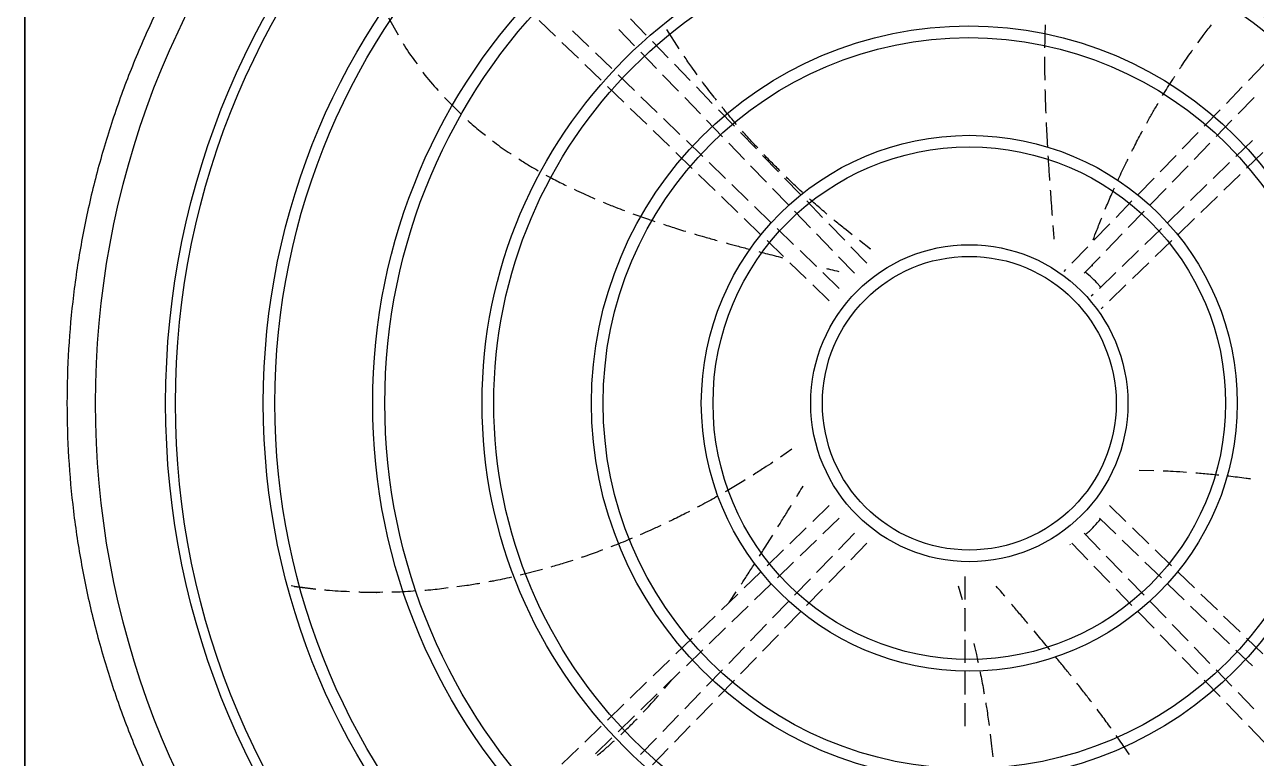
# Model space of a CAD drawing. Extents: x -31 to 236, y -16 to 155.
# Drawn here: x 60.13 to 75.47, y 58.76 to 67.89 of the extents above; entities that cross this region are included whole.
import ezdxf

# ---------------------------------------------------------------- set-up
doc = ezdxf.new("R2010")
doc.units = 0
doc.header["$MEASUREMENT"] = 0
doc.layers.get('0').update_dxf_attribs({"linetype": 'CONTINUOUS'})

msp = doc.modelspace()

# ---------------------------------------------------------------- linework, layer by layer
at = {"color": 7, "linetype": 'Continuous', "lineweight": 25}
for p, q in [((60.13382, 70.58962), (60.13382, 55.76677)), ((60.13551, 70.58962), (60.13551, 55.76677)), ((64.66215, 67.97793), (64.7837, 67.7651)), ((66.5388, 67.94429), (66.74294, 67.74691)), ((67.8708, 67.76184), (67.67432, 67.96505)), ((67.15769, 67.61971), (66.95454, 67.81613)), ((67.52812, 67.83306), (67.7253, 67.62913)), ((68.2798, 67.5925), (68.12756, 67.83265)), ((66.82168, 67.67077), (67.02609, 67.47313)), ((68.14535, 67.47789), (67.94828, 67.68171)), ((67.44157, 67.34522), (67.23798, 67.54207)), ((67.8018, 67.55002), (67.99936, 67.34569)), ((67.10545, 67.3964), (67.30864, 67.19993)), ((68.41965, 67.19421), (68.22223, 67.39839)), ((75.5638, 67.39965), (75.3665, 67.1956)), ((67.7241, 67.07204), (67.52105, 67.26836)), ((68.07531, 67.26714), (68.27276, 67.06293)), ((67.38882, 67.1224), (67.59285, 66.92512)), ((68.69282, 66.91168), (68.49597, 67.11528)), ((75.28886, 67.1153), (75.09185, 66.91155)), ((65.35811, 66.98361), (65.56681, 66.77739)), ((67.67217, 66.84843), (67.87641, 66.65094)), ((68.00784, 66.79768), (67.80417, 66.99461)), ((68.34967, 66.98338), (68.54632, 66.78001)), ((75.23914, 66.78069), (75.43617, 66.98446)), ((68.29089, 66.524), (68.08636, 66.72176)), ((68.62272, 66.70099), (68.82022, 66.49673)), ((68.96794, 66.62715), (68.77035, 66.8315)), ((75.01453, 66.83158), (74.81713, 66.62742)), ((74.96486, 66.49702), (75.1618, 66.7007)), ((67.95533, 66.57464), (68.15917, 66.37755)), ((69.24225, 66.34345), (69.04442, 66.54805)), ((74.7404, 66.54807), (74.54324, 66.34415)), ((68.57398, 66.25028), (68.37034, 66.44718)), ((68.89709, 66.41723), (69.09423, 66.21334)), ((74.69099, 66.21378), (74.88793, 66.41745)), ((75.41512, 66.44782), (75.21113, 66.25058)), ((68.23924, 66.30012), (68.44351, 66.10262)), ((69.51672, 66.05959), (69.31892, 66.26416)), ((74.46613, 66.26441), (74.2684, 66.05991)), ((75.34162, 66.10293), (75.54584, 66.30039)), ((68.85646, 65.97715), (68.65272, 66.17415)), ((69.17043, 66.13453), (69.36797, 65.93023)), ((74.41725, 65.93067), (74.61422, 66.13437)), ((75.13263, 66.17467), (74.92831, 65.97712)), ((68.52208, 66.02664), (68.7268, 65.82869)), ((69.79082, 65.7761), (69.59315, 65.98054)), ((74.19156, 65.98044), (73.99427, 65.7764)), ((75.05887, 65.82953), (75.26261, 66.02653)), ((69.13963, 65.70335), (68.93645, 65.8998)), ((69.44438, 65.85121), (69.64115, 65.64771)), ((74.14396, 65.64802), (74.34045, 65.85124)), ((74.84941, 65.90082), (74.64511, 65.70328)), ((68.80666, 65.75148), (69.01055, 65.55434)), ((69.42347, 65.4289), (69.2194, 65.62622)), ((70.06621, 65.49128), (69.8682, 65.69607)), ((73.91679, 65.69627), (73.71947, 65.49219)), ((74.56626, 65.62704), (74.36164, 65.4292)), ((74.77429, 65.55437), (74.97935, 65.75265)), ((69.09008, 65.47744), (69.29502, 65.27928)), ((69.71833, 65.56788), (69.91556, 65.3639)), ((73.87005, 65.36473), (74.06667, 65.56808)), ((74.49011, 65.27959), (74.6957, 65.47838)), ((69.70576, 65.15596), (69.50221, 65.35277)), ((70.3414, 65.20668), (70.14241, 65.41248)), ((73.64239, 65.41248), (73.44367, 65.20695)), ((74.28326, 65.35341), (74.07856, 65.15549)), ((69.37407, 65.20285), (69.57852, 65.00517)), ((69.99119, 65.28568), (70.1894, 65.08069)), ((70.66222, 65.09685), (70.5243, 65.20301)), ((73.59568, 65.08097), (73.79328, 65.28533)), ((74.206, 65.00489), (74.41141, 65.2035)), ((69.98903, 64.88205), (69.78601, 65.07836)), ((70.61707, 64.92157), (70.41864, 65.12679)), ((70.63959, 65.11378), (70.63904, 65.11378)), ((70.65636, 65.10112), (70.66202, 65.09685)), ((70.66202, 65.09685), (70.66222, 65.09685)), ((73.36647, 65.12711), (73.16844, 64.9223)), ((73.99935, 65.0789), (73.79612, 64.88239)), ((69.65899, 64.92736), (69.86353, 64.72959)), ((69.98301, 64.88787), (69.99207, 64.88566)), ((70.26597, 65.0015), (70.46243, 64.79832)), ((73.32242, 64.79836), (73.51926, 65.00194)), ((73.92164, 64.72994), (74.12648, 64.928)), ((70.27318, 64.60731), (70.069, 64.80473)), ((73.09093, 64.84214), (73.06921, 64.81967)), ((73.71598, 64.8049), (73.51219, 64.60786)), ((69.94381, 64.65196), (70.14894, 64.45362)), ((73.63676, 64.45448), (73.84129, 64.65225)), ((73.4329, 64.53119), (73.41086, 64.50988)), ((73.53388, 64.35501), (73.55686, 64.37722)), ((69.68449, 62.60528), (69.54288, 62.50777)), ((74.00728, 62.34649), (74.00748, 62.34649)), ((74.00748, 62.34649), (74.18838, 62.34171)), ((69.82381, 62.14758), (69.82439, 62.14758)), ((70.14927, 61.90309), (69.94385, 61.70447)), ((73.84138, 61.70406), (73.63586, 61.90278)), ((70.06919, 61.55185), (70.27271, 61.74862)), ((73.51236, 61.74837), (73.71621, 61.55126)), ((69.86358, 61.62685), (69.65874, 61.42879)), ((70.46331, 61.55898), (70.26571, 61.35463)), ((73.51906, 61.35466), (73.32178, 61.5587)), ((74.1267, 61.42818), (73.9217, 61.6264)), ((69.57862, 61.35132), (69.3746, 61.15406)), ((69.7856, 61.27763), (69.9891, 61.4744)), ((70.41853, 61.22949), (70.61718, 61.43493)), ((73.15175, 61.41173), (73.14685, 61.41895)), ((73.16784, 61.43471), (73.36641, 61.22935)), ((73.79619, 61.47393), (73.99987, 61.27699)), ((74.41086, 61.15343), (74.20595, 61.35155)), ((69.50278, 61.00417), (69.70586, 61.20054)), ((70.1894, 61.27571), (69.99215, 61.0717)), ((73.79285, 61.0715), (73.59569, 61.27541)), ((74.07852, 61.20094), (74.2826, 61.00361)), ((66.57844, 61.10812), (66.30121, 61.0371)), ((69.29433, 61.07644), (69.09047, 60.87933)), ((70.14321, 60.94474), (70.34141, 61.14973)), ((71.83738, 61.01885), (71.83738, 60.7345)), ((73.44369, 61.14941), (73.64181, 60.94452)), ((74.69459, 60.87908), (74.49077, 61.07616)), ((63.49097, 60.89582), (63.45081, 60.9052)), ((63.49032, 60.89582), (63.45085, 60.90506)), ((63.49032, 60.89582), (63.75642, 60.86319)), ((63.49097, 60.89582), (63.49032, 60.89582)), ((63.75603, 60.86454), (63.49097, 60.89582)), ((69.21949, 60.73026), (69.42292, 60.92696)), ((69.91556, 60.99249), (69.71769, 60.78785)), ((71.75197, 60.90546), (71.80262, 60.73553)), ((74.06685, 60.78813), (73.87013, 60.99157)), ((74.36216, 60.92669), (74.56548, 60.73009)), ((64.40544, 60.82382), (64.5153, 60.82142)), ((64.51529, 60.82088), (64.51597, 60.82088)), ((69.01053, 60.80204), (68.80664, 60.60489)), ((68.90311, 60.69817), (68.99001, 60.82795)), ((69.8676, 60.65969), (70.06622, 60.86512)), ((73.71956, 60.8641), (73.91701, 60.6599)), ((74.97932, 60.60377), (74.77415, 60.80216)), ((68.93655, 60.45668), (69.14012, 60.65352)), ((69.64171, 60.70927), (69.44428, 60.50508)), ((69.59338, 60.37609), (69.79125, 60.58073)), ((71.83383, 60.62517), (71.83738, 60.6124)), ((71.83738, 60.62505), (71.83738, 60.34096)), ((73.99383, 60.58045), (74.19192, 60.37558)), ((74.34109, 60.50449), (74.14338, 60.70897)), ((74.64471, 60.65349), (74.84901, 60.45595)), ((68.727, 60.52789), (68.52189, 60.32957)), ((69.36772, 60.4259), (69.17004, 60.22146)), ((74.61436, 60.22187), (74.41807, 60.42488)), ((75.26249, 60.32997), (75.05793, 60.52776)), ((68.44351, 60.25377), (68.23922, 60.05625)), ((68.65288, 60.1824), (68.85726, 60.38001)), ((69.31865, 60.09195), (69.51622, 60.29629)), ((74.26918, 60.29567), (74.46639, 60.09171)), ((74.92798, 60.37959), (75.13245, 60.18189)), ((75.54585, 60.05599), (75.34169, 60.2534)), ((68.37035, 59.90921), (68.57411, 60.10624)), ((69.09342, 60.14221), (68.89703, 59.9391)), ((71.83738, 60.23145), (71.83738, 59.94793)), ((74.88794, 59.93892), (74.69121, 60.14239)), ((75.21134, 60.10561), (75.41516, 59.90853)), ((68.1598, 59.97946), (67.95579, 59.78219)), ((69.0443, 59.80821), (69.24146, 60.01213)), ((74.54291, 60.01258), (74.74035, 59.80837)), ((68.08694, 59.63519), (68.29048, 59.83199)), ((68.81999, 59.85943), (68.62266, 59.65534)), ((71.83738, 59.83725), (71.83738, 59.55359)), ((75.16177, 59.65572), (74.9647, 59.85954)), ((67.87567, 59.70472), (67.6723, 59.50809)), ((68.09707, 59.62459), (68.18926, 59.73412)), ((68.77032, 59.52486), (68.96784, 59.72914)), ((74.8171, 59.729), (75.01453, 59.5248)), ((67.80367, 59.36129), (68.00744, 59.55832)), ((68.54675, 59.57682), (68.34956, 59.37288)), ((75.43547, 59.37265), (75.23838, 59.57649)), ((67.59255, 59.43097), (67.38821, 59.2334)), ((68.49639, 59.24155), (68.69372, 59.44564)), ((71.83738, 59.44315), (71.83738, 59.15932)), ((75.09132, 59.44539), (75.2887, 59.24126)), ((67.52105, 59.08802), (67.72492, 59.28514)), ((68.27292, 59.29362), (68.07594, 59.0899)), ((67.30903, 59.15684), (67.10536, 58.95991)), ((68.22224, 58.95802), (68.41889, 59.1614)), ((75.36543, 59.1619), (75.56297, 58.9576)), ((67.0258, 58.88298), (66.82138, 58.68533)), ((67.23802, 58.81436), (67.44184, 59.01143)), ((67.99832, 59.00963), (67.80154, 58.80611)), ((67.9479, 58.67429), (68.14532, 58.87847))]:
    msp.add_line(p, q, dxfattribs=at)
for centre, radius in [((71.88574, 63.17881), 9.99706), ((71.88574, 63.1782), 9.87436), ((71.88574, 63.17881), 8.78089), ((71.88574, 63.1782), 8.63615), ((71.88574, 63.1782), 7.41998), ((71.89193, 63.17829), 7.27453), ((71.88574, 63.1782), 6.05846), ((71.88574, 63.1782), 5.9131), ((71.88574, 63.1782), 4.69694), ((71.88574, 63.1782), 4.55158), ((71.89193, 63.1782), 3.33542), ((71.89193, 63.17829), 3.18997), ((71.89193, 63.1782), 1.9739), ((71.89193, 63.17829), 1.82845)]:
    msp.add_circle(centre, radius)
for centre, radius, start, end in [((71.89085, 63.17819), 10.89215, 277.952419, 82.047581), ((71.89111, 63.1782), 10.88004, 137.062968, 222.937036)]:
    msp.add_arc(centre, radius, start, end, dxfattribs=at)
for points, knots in [([(64.06045, 55.76677), (64.20298, 55.62104), (64.49012, 55.32745), (64.95497, 54.91627), (65.44755, 54.52574), (65.96883, 54.16095), (66.51685, 53.82377), (67.08958, 53.51716), (67.68438, 53.24364), (68.29787, 53.00559), (68.92704, 52.80476), (69.56856, 52.64254), (70.21882, 52.52), (70.87411, 52.43768), (71.53082, 52.39572), (72.18551, 52.3938), (72.83406, 52.43119), (73.47307, 52.50667), (74.09935, 52.61862), (74.71068, 52.76533), (75.30458, 52.94481), (75.88188, 53.15593), (76.44628, 53.39943), (77.00099, 53.67733), (77.54584, 53.99099), (78.07765, 54.3402), (78.59363, 54.72463), (79.09036, 55.14329), (79.56453, 55.59471), (80.01264, 56.07661), (80.43199, 56.58684), (80.82002, 57.12284), (81.17443, 57.68163), (81.49333, 58.25998), (81.77526, 58.85458), (82.01924, 59.46211), (82.22444, 60.07849), (82.39071, 60.70008), (82.5184, 61.32334), (82.60825, 61.94558), (82.66122, 62.56375), (82.67864, 63.17819), (82.66122, 63.79263), (82.60825, 64.41079), (82.5184, 65.03303), (82.39072, 65.6563), (82.22444, 66.27789), (82.01925, 66.89427), (81.77527, 67.50179), (81.49334, 68.09639), (81.17444, 68.67475), (80.82002, 69.23354), (80.43199, 69.76953), (80.01265, 70.27976), (79.56454, 70.76167), (79.09037, 71.21309), (78.59364, 71.63175), (78.07766, 72.01619), (77.54585, 72.36538), (77.001, 72.67906), (76.44629, 72.95696), (75.88189, 73.20046), (75.30459, 73.41158), (74.71069, 73.59105), (74.09937, 73.73777), (73.47308, 73.84972), (72.83407, 73.9252), (72.18552, 73.96259), (71.53084, 73.96067), (70.87413, 73.91871), (70.21883, 73.8364), (69.56857, 73.71385), (68.92705, 73.55164), (68.29789, 73.3508), (67.6844, 73.11276), (67.08959, 72.83923), (66.51686, 72.53262), (65.96884, 72.19545), (65.44757, 71.83066), (64.95499, 71.44013), (64.49013, 71.02895), (64.20298, 70.73535), (64.06045, 70.58962)], [0, 0, 0, 0, 0.01189592, 0.02396584, 0.03619649, 0.04857359, 0.06108194, 0.07373471, 0.0864717, 0.09927432, 0.11212355, 0.12500004, 0.13787625, 0.15072533, 0.16352795, 0.17626509, 0.18891813, 0.20142621, 0.21380317, 0.22603385, 0.23810393, 0.25000004, 0.2618959, 0.27396585, 0.28619652, 0.29857361, 0.31108196, 0.32373474, 0.33647171, 0.34927432, 0.36212355, 0.37500004, 0.38787624, 0.40072531, 0.41352793, 0.42626506, 0.4389181, 0.45142619, 0.46380314, 0.47603381, 0.48810388, 0.50000001, 0.51189586, 0.52396581, 0.53619649, 0.54857357, 0.56108191, 0.57373469, 0.58647168, 0.59927428, 0.6121235, 0.62499999, 0.63787621, 0.65072529, 0.66352791, 0.67626502, 0.68891805, 0.70142614, 0.71380312, 0.72603376, 0.73810387, 0.74999998, 0.76189582, 0.77396578, 0.78619645, 0.79857355, 0.81108188, 0.82373468, 0.83647168, 0.84927427, 0.86212351, 0.87499998, 0.88787621, 0.90072531, 0.91352792, 0.92626504, 0.93891808, 0.95142617, 0.96380314, 0.97603381, 0.98810396, 1, 1, 1, 1]), ([(73.36943, 52.3908), (73.58385, 52.42397), (74.01271, 52.4903), (74.647, 52.63831), (75.27182, 52.8212), (75.88447, 53.04183), (76.48288, 53.29846), (77.06487, 53.59043), (77.62839, 53.91664), (78.17142, 54.27593), (78.69201, 54.66702), (79.18831, 55.08851), (79.65855, 55.5389), (80.10104, 56.01657), (80.5142, 56.51983), (80.89656, 57.04687), (81.24675, 57.5958), (81.56353, 58.16468), (81.84575, 58.75147), (82.09242, 59.35406), (82.30265, 59.97032), (82.47569, 60.59804), (82.61092, 61.23497), (82.70786, 61.87884), (82.76616, 62.52735), (82.78562, 63.17819), (82.76616, 63.82903), (82.70786, 64.47754), (82.61092, 65.12141), (82.47569, 65.75835), (82.30265, 66.38606), (82.09242, 67.00232), (81.84576, 67.60492), (81.56353, 68.1917), (81.24676, 68.76058), (80.89656, 69.30952), (80.5142, 69.83655), (80.10104, 70.33981), (79.65855, 70.81748), (79.18832, 71.26787), (78.69202, 71.68936), (78.17143, 72.08045), (77.6284, 72.43974), (77.06488, 72.76595), (76.48289, 73.05793), (75.88448, 73.31456), (75.27183, 73.53519), (74.64701, 73.71808), (74.01272, 73.86608), (73.58386, 73.93242), (73.36944, 73.96559)], [0, 0, 0, 0, 0.02083334, 0.04166665, 0.06250003, 0.08333335, 0.10416665, 0.125, 0.1458333, 0.16666668, 0.18749997, 0.20833336, 0.22916668, 0.25000001, 0.27083332, 0.29166664, 0.31250001, 0.33333334, 0.35416664, 0.37499996, 0.39583334, 0.41666666, 0.43749998, 0.4583333, 0.47916665, 0.5, 0.5208333, 0.54166664, 0.5625, 0.58333332, 0.60416664, 0.62499998, 0.64583333, 0.66666665, 0.68749999, 0.70833331, 0.72916664, 0.74999997, 0.77083333, 0.79166666, 0.81249999, 0.83333331, 0.85416669, 0.875, 0.89583335, 0.91666666, 0.9375, 0.95833334, 0.97916668, 1, 1, 1, 1]), ([(73.62464, 52.39079), (73.8775, 52.43684), (74.38321, 52.52893), (75.12705, 52.73443), (75.85538, 52.98804), (76.5638, 53.29339), (77.249, 53.64764), (77.90749, 54.04939), (78.53604, 54.49653), (79.1315, 54.98689), (79.69091, 55.51799), (80.21149, 56.08721), (80.69065, 56.69171), (81.126, 57.32848), (81.51539, 57.99436), (81.85686, 58.68603), (82.14872, 59.40006), (82.38953, 60.13288), (82.57807, 60.88085), (82.71342, 61.64026), (82.7949, 62.40731), (82.82211, 63.1782), (82.7949, 63.9491), (82.71342, 64.71615), (82.57807, 65.47556), (82.38952, 66.22353), (82.14871, 66.95635), (81.85685, 67.67037), (81.51538, 68.36204), (81.12599, 69.02792), (80.69064, 69.6647), (80.21148, 70.2692), (79.6909, 70.83841), (79.13149, 71.36952), (78.53603, 71.85987), (77.90748, 72.30701), (77.24898, 72.70876), (76.56379, 73.06301), (75.85537, 73.36835), (75.12703, 73.62197), (74.3832, 73.82747), (73.87748, 73.91956), (73.62462, 73.9656)], [0, 0, 0, 0, 0.02500002, 0.05000002, 0.07500002, 0.10000003, 0.12499999, 0.15000004, 0.17499999, 0.20000003, 0.22500003, 0.25, 0.27500001, 0.30000002, 0.325, 0.35000002, 0.375, 0.4, 0.42500002, 0.45000001, 0.47500003, 0.50000003, 0.52499999, 0.55000001, 0.57500001, 0.6, 0.62500003, 0.65, 0.67500002, 0.70000003, 0.72500002, 0.75000002, 0.77499999, 0.80000001, 0.825, 0.85000003, 0.87500003, 0.89999998, 0.92500001, 0.95, 0.975, 1, 1, 1, 1]), ([(63.45511, 70.58962), (63.3096, 70.41815), (63.01857, 70.07521), (62.62219, 69.52874), (62.25708, 68.96127), (61.9273, 68.37242), (61.63333, 67.76495), (61.3764, 67.14089), (61.1574, 66.50254), (60.97714, 65.85218), (60.83625, 65.19218), (60.73526, 64.5249), (60.67451, 63.85277), (60.65424, 63.17819), (60.67451, 62.50362), (60.73526, 61.83149), (60.83625, 61.16421), (60.97714, 60.50421), (61.1574, 59.85385), (61.3764, 59.2155), (61.63333, 58.59144), (61.92731, 57.98397), (62.25708, 57.39512), (62.62219, 56.82765), (63.01857, 56.28118), (63.3096, 55.93824), (63.45511, 55.76677)], [0, 0, 0, 0, 0.04166667, 0.08333333, 0.125, 0.16666666, 0.20833334, 0.25000002, 0.29166668, 0.33333335, 0.375, 0.41666669, 0.45833337, 0.49999998, 0.54166666, 0.58333334, 0.62500004, 0.66666665, 0.70833332, 0.75000002, 0.7916667, 0.83333334, 0.87500001, 0.91666668, 0.95833336, 1, 1, 1, 1]), ([(72.83625, 67.89019), (72.83384, 67.81908), (72.8306, 67.72356), (72.82988, 67.62801), (72.8297, 67.60358)], [0, 0, 0, 0, 0.74440751, 1, 1, 1, 1]), ([(74.73564, 67.66383), (74.75769, 67.69458), (74.81291, 67.77156), (74.87147, 67.84601), (74.90664, 67.89073)], [0, 0, 0, 0, 0.39944591, 1, 1, 1, 1]), ([(64.84613, 67.65578), (64.85134, 67.64656), (64.90171, 67.5574), (64.96399, 67.4753), (65.01984, 67.40168)], [0, 0, 0, 0, 0.10339207, 1, 1, 1, 1]), ([(68.50502, 67.2683), (68.48226, 67.29922), (68.42625, 67.37529), (68.37367, 67.45378), (68.34246, 67.50037)], [0, 0, 0, 0, 0.40642054, 1, 1, 1, 1]), ([(72.82858, 67.48963), (72.82858, 67.48953), (72.82784, 67.42549), (72.82878, 67.3285), (72.83064, 67.23165), (72.83127, 67.19871)], [0, 0, 0, 0, 0.00104442, 0.66025061, 1, 1, 1, 1]), ([(74.50984, 67.33994), (74.51781, 67.35213), (74.56501, 67.42431), (74.61842, 67.50256), (74.66552, 67.56729), (74.67022, 67.57375)], [0, 0, 0, 0, 0.15458064, 0.9155957, 1, 1, 1, 1]), ([(65.08944, 67.30188), (65.09152, 67.29887), (65.14847, 67.21692), (65.21655, 67.1431), (65.28214, 67.07199)], [0, 0, 0, 0, 0.03663548, 1, 1, 1, 1]), ([(68.74349, 66.95332), (68.73396, 66.96517), (68.6795, 67.03285), (68.62162, 67.10774), (68.57504, 67.17195), (68.57077, 67.17783)], [0, 0, 0, 0, 0.16161629, 0.92321009, 1, 1, 1, 1]), ([(74.29858, 67.00742), (74.33982, 67.07518), (74.38871, 67.15552), (74.44101, 67.23498), (74.44919, 67.24742)], [0, 0, 0, 0, 0.84343876, 1, 1, 1, 1]), ([(72.83345, 67.08466), (72.8347, 67.03748), (72.8373, 66.93952), (72.84132, 66.84162), (72.8434, 66.79086)], [0, 0, 0, 0, 0.48157207, 1, 1, 1, 1]), ([(68.9944, 66.6498), (68.9423, 66.71041), (68.8808, 66.78197), (68.82117, 66.85652), (68.81205, 66.86792)], [0, 0, 0, 0, 0.84707943, 1, 1, 1, 1]), ([(74.10142, 66.66608), (74.125, 66.709), (74.17009, 66.7911), (74.21948, 66.874), (74.24305, 66.91357)], [0, 0, 0, 0, 0.52277898, 1, 1, 1, 1]), ([(65.64843, 66.69893), (65.69933, 66.65364), (65.77129, 66.58959), (65.84776, 66.53084), (65.87015, 66.51364)], [0, 0, 0, 0, 0.70723301, 1, 1, 1, 1]), ([(69.25831, 66.35678), (69.22426, 66.39299), (69.16039, 66.46093), (69.09706, 66.53321), (69.06749, 66.56696)], [0, 0, 0, 0, 0.53304752, 1, 1, 1, 1]), ([(72.84843, 66.67435), (72.85067, 66.62578), (72.85526, 66.52615), (72.86106, 66.42658), (72.86403, 66.37556)], [0, 0, 0, 0, 0.48754648, 1, 1, 1, 1]), ([(73.91686, 66.31687), (73.92829, 66.33996), (73.96929, 66.42273), (74.01513, 66.50791), (74.04819, 66.56934)], [0, 0, 0, 0, 0.27889732, 1, 1, 1, 1]), ([(65.95731, 66.4457), (65.96546, 66.43932), (66.03713, 66.38325), (66.11508, 66.32791), (66.18687, 66.28231), (66.19052, 66.28)], [0, 0, 0, 0, 0.10855999, 0.95473773, 1, 1, 1, 1]), ([(69.53354, 66.07344), (69.51447, 66.09207), (69.44828, 66.15673), (69.38127, 66.22679), (69.33356, 66.27666)], [0, 0, 0, 0, 0.28801389, 1, 1, 1, 1]), ([(72.871, 66.25724), (72.873, 66.22461), (72.87924, 66.12287), (72.88621, 66.02116), (72.89095, 65.95207)], [0, 0, 0, 0, 0.32073884, 1, 1, 1, 1]), ([(66.28428, 66.22033), (66.32365, 66.19474), (66.40265, 66.14339), (66.48452, 66.09671), (66.52559, 66.07329)], [0, 0, 0, 0, 0.49831673, 1, 1, 1, 1]), ([(73.74421, 65.95931), (73.74614, 65.96363), (73.77682, 66.03219), (73.81753, 66.11833), (73.85936, 66.20179), (73.86743, 66.21788)], [0, 0, 0, 0, 0.0515203, 0.81709371, 1, 1, 1, 1]), ([(66.62283, 66.01932), (66.65436, 66.00193), (66.73722, 65.95625), (66.82205, 65.91434), (66.87459, 65.88838)], [0, 0, 0, 0, 0.38063605, 1, 1, 1, 1]), ([(69.81942, 65.7998), (69.81542, 65.80342), (69.75928, 65.85412), (69.69022, 65.91912), (69.62456, 65.98388), (69.61247, 65.9958)], [0, 0, 0, 0, 0.05896179, 0.82678494, 1, 1, 1, 1]), ([(66.973, 65.84133), (67.01128, 65.82307), (67.09698, 65.78219), (67.1843, 65.74491), (67.23263, 65.72428)], [0, 0, 0, 0, 0.44658647, 1, 1, 1, 1]), ([(72.89951, 65.8306), (72.90138, 65.80405), (72.90699, 65.72461), (72.91473, 65.61983), (72.92059, 65.54158), (72.92249, 65.51624)], [0, 0, 0, 0, 0.25338042, 0.75820199, 1, 1, 1, 1]), ([(73.58408, 65.59234), (73.60756, 65.64897), (73.64363, 65.736), (73.68455, 65.82646), (73.69884, 65.85805)], [0, 0, 0, 0, 0.65078455, 1, 1, 1, 1]), ([(67.33459, 65.68128), (67.38592, 65.66005), (67.47389, 65.62367), (67.56306, 65.59036), (67.60019, 65.57648)], [0, 0, 0, 0, 0.58350666, 1, 1, 1, 1]), ([(70.11969, 65.53373), (70.07228, 65.57419), (70.0008, 65.63522), (69.92752, 65.70192), (69.90284, 65.72439)], [0, 0, 0, 0, 0.6631535, 1, 1, 1, 1]), ([(67.70523, 65.53705), (67.76932, 65.51382), (67.85945, 65.48115), (67.95038, 65.45087), (67.97664, 65.44212)], [0, 0, 0, 0, 0.71116452, 1, 1, 1, 1]), ([(73.43455, 65.21408), (73.44905, 65.25307), (73.48219, 65.34218), (73.5198, 65.43506), (73.54096, 65.48731)], [0, 0, 0, 0, 0.43754448, 1, 1, 1, 1]), ([(68.08405, 65.40618), (68.14209, 65.38735), (68.23466, 65.35732), (68.3278, 65.32916), (68.36254, 65.31866)], [0, 0, 0, 0, 0.62701032, 1, 1, 1, 1]), ([(70.43401, 65.27447), (70.40017, 65.30125), (70.32558, 65.36027), (70.24877, 65.42475), (70.20681, 65.45997)], [0, 0, 0, 0, 0.45365536, 1, 1, 1, 1]), ([(72.93199, 65.38974), (72.93355, 65.36912), (72.93775, 65.3134), (72.94197, 65.25772), (72.94462, 65.22264)], [0, 0, 0, 0, 0.37004927, 1, 1, 1, 1]), ([(68.47063, 65.2859), (68.51305, 65.27336), (68.60747, 65.24543), (68.70227, 65.21888), (68.75449, 65.20425)], [0, 0, 0, 0, 0.4492195, 1, 1, 1, 1]), ([(68.8654, 65.17352), (68.90949, 65.16141), (69.00629, 65.13483), (69.1034, 65.10941), (69.15629, 65.09557)], [0, 0, 0, 0, 0.45544393, 1, 1, 1, 1]), ([(69.27044, 65.06584), (69.29884, 65.05849), (69.39775, 65.03293), (69.49685, 65.00808), (69.5675, 64.99037)], [0, 0, 0, 0, 0.28717143, 1, 1, 1, 1]), ([(70.63959, 65.11378), (70.6401, 65.11339), (70.64116, 65.1126), (70.64499, 65.1097), (70.65028, 65.10571), (70.65432, 65.10265), (70.65636, 65.10112)], [0, 0, 0, 0, 0.2360288, 0.48492993, 0.74046576, 1, 1, 1, 1]), ([(70.11503, 64.85568), (70.13165, 64.85164), (70.18247, 64.83926), (70.23325, 64.82691), (70.26743, 64.8186)], [0, 0, 0, 0, 0.32699072, 1, 1, 1, 1]), ([(73.43138, 64.88752), (73.4306, 64.88798), (73.42848, 64.88924), (73.4233, 64.89101), (73.41778, 64.89229), (73.4135, 64.89181), (73.41268, 64.89171)], [0, 0, 0, 0, 0.15949577, 0.43227039, 0.89123346, 1, 1, 1, 1]), ([(73.5258, 64.62102), (73.51698, 64.63224), (73.46138, 64.70302), (73.39276, 64.76187), (73.33502, 64.81139)], [0, 0, 0, 0, 0.15857925, 1, 1, 1, 1]), ([(69.44695, 62.44357), (69.41059, 62.41925), (69.33138, 62.36627), (69.24629, 62.31288), (69.20025, 62.284)], [0, 0, 0, 0, 0.4590241, 1, 1, 1, 1]), ([(74.30393, 62.33698), (74.3451, 62.33533), (74.44021, 62.33152), (74.54028, 62.32461), (74.59703, 62.32069)], [0, 0, 0, 0, 0.43287459, 1, 1, 1, 1]), ([(74.70996, 62.31232), (74.77084, 62.30761), (74.86465, 62.30035), (74.9632, 62.28954), (74.9978, 62.28575)], [0, 0, 0, 0, 0.64892692, 1, 1, 1, 1]), ([(75.10939, 62.27391), (75.11362, 62.27347), (75.18788, 62.26562), (75.28235, 62.25364), (75.37509, 62.23968), (75.39329, 62.23694)], [0, 0, 0, 0, 0.04619717, 0.81291294, 1, 1, 1, 1]), ([(69.1039, 62.22408), (69.0503, 62.19107), (68.96995, 62.14158), (68.8836, 62.09216), (68.85487, 62.07572)], [0, 0, 0, 0, 0.66716669, 1, 1, 1, 1]), ([(69.74327, 62.01609), (69.75184, 62.02997), (69.77891, 62.07382), (69.80593, 62.11764), (69.82439, 62.14758)], [0, 0, 0, 0, 0.31677713, 1, 1, 1, 1]), ([(68.75878, 62.02029), (68.75346, 62.01722), (68.68731, 61.97901), (68.60361, 61.93295), (68.52183, 61.89044), (68.50681, 61.88264)], [0, 0, 0, 0, 0.06673795, 0.82860265, 1, 1, 1, 1]), ([(68.40894, 61.83159), (68.38523, 61.81912), (68.30334, 61.77605), (68.21605, 61.73389), (68.15405, 61.70394)], [0, 0, 0, 0, 0.28962741, 1, 1, 1, 1]), ([(69.50951, 61.63884), (69.5216, 61.65821), (69.56177, 61.72257), (69.6173, 61.81222), (69.66076, 61.88253), (69.67632, 61.9077)], [0, 0, 0, 0, 0.21657344, 0.71952385, 1, 1, 1, 1]), ([(68.05392, 61.65669), (68.0091, 61.63552), (67.92471, 61.59566), (67.83633, 61.55768), (67.7949, 61.53988)], [0, 0, 0, 0, 0.53117169, 1, 1, 1, 1]), ([(73.33569, 61.54431), (73.34528, 61.55186), (73.41595, 61.60757), (73.47471, 61.67628), (73.52549, 61.73567)], [0, 0, 0, 0, 0.13564383, 1, 1, 1, 1]), ([(67.69491, 61.49648), (67.62095, 61.46553), (67.53406, 61.42916), (67.44489, 61.39552), (67.43162, 61.39051)], [0, 0, 0, 0, 0.85117589, 1, 1, 1, 1]), ([(69.28121, 61.27596), (69.29695, 61.30066), (69.35196, 61.38701), (69.40634, 61.47377), (69.44517, 61.53572)], [0, 0, 0, 0, 0.28603904, 1, 1, 1, 1]), ([(67.32833, 61.35134), (67.31403, 61.3459), (67.23277, 61.31497), (67.14368, 61.28306), (67.06834, 61.25863), (67.06155, 61.25643)], [0, 0, 0, 0, 0.16266608, 0.92447643, 1, 1, 1, 1]), ([(66.9559, 61.22207), (66.91911, 61.20986), (66.82914, 61.17999), (66.73791, 61.15415), (66.68398, 61.13887)], [0, 0, 0, 0, 0.40887519, 1, 1, 1, 1]), ([(69.05341, 60.92376), (69.07859, 60.96201), (69.13382, 61.04587), (69.18802, 61.1304), (69.21751, 61.17638)], [0, 0, 0, 0, 0.45598561, 1, 1, 1, 1]), ([(65.4035, 60.87828), (65.33221, 60.86797), (65.23579, 60.85404), (65.13882, 60.84877), (65.11355, 60.8474)], [0, 0, 0, 0, 0.73941863, 1, 1, 1, 1]), ([(65.80162, 60.93542), (65.74689, 60.92508), (65.65191, 60.90714), (65.55604, 60.89647), (65.51541, 60.89195)], [0, 0, 0, 0, 0.57618242, 1, 1, 1, 1]), ([(66.19203, 61.01273), (66.11802, 60.99547), (66.02517, 60.97382), (65.93136, 60.9579), (65.91232, 60.95467)], [0, 0, 0, 0, 0.79707561, 1, 1, 1, 1]), ([(72.3355, 60.77393), (72.32236, 60.78941), (72.28645, 60.83173), (72.25055, 60.87401), (72.22778, 60.90083)], [0, 0, 0, 0, 0.36580278, 1, 1, 1, 1]), ([(64.17618, 60.83182), (64.0822, 60.83473), (63.97904, 60.83792), (63.87722, 60.85021), (63.86815, 60.85131)], [0, 0, 0, 0, 0.91094237, 1, 1, 1, 1]), ([(64.59077, 60.8242), (64.49939, 60.82151), (64.39998, 60.81859), (64.30122, 60.82455), (64.29323, 60.82504)], [0, 0, 0, 0, 0.91908325, 1, 1, 1, 1]), ([(64.99998, 60.84036), (64.91486, 60.83286), (64.81671, 60.82422), (64.71859, 60.82441), (64.70555, 60.82443)], [0, 0, 0, 0, 0.86718784, 1, 1, 1, 1]), ([(72.62104, 60.43614), (72.60411, 60.4563), (72.55307, 60.51706), (72.485, 60.59756), (72.43385, 60.65791), (72.41701, 60.67779)], [0, 0, 0, 0, 0.24980516, 0.75291187, 1, 1, 1, 1]), ([(72.89608, 60.10618), (72.87504, 60.1317), (72.80993, 60.2107), (72.74423, 60.28923), (72.69976, 60.3424)], [0, 0, 0, 0, 0.32305188, 1, 1, 1, 1]), ([(71.94761, 60.18489), (71.95854, 60.13977), (71.97705, 60.0634), (71.99395, 59.98232), (72.00087, 59.94914)], [0, 0, 0, 0, 0.59075464, 1, 1, 1, 1]), ([(73.1592, 59.78223), (73.12868, 59.82043), (73.06638, 59.89839), (73.00314, 59.97559), (72.97088, 60.01498)], [0, 0, 0, 0, 0.48985766, 1, 1, 1, 1]), ([(72.0243, 59.83907), (72.02534, 59.83419), (72.04106, 59.7605), (72.05895, 59.66714), (72.07426, 59.57555), (72.07716, 59.55826)], [0, 0, 0, 0, 0.05447578, 0.82148954, 1, 1, 1, 1]), ([(73.41288, 59.45845), (73.38383, 59.4963), (73.32383, 59.57447), (73.26271, 59.65175), (73.23118, 59.69162)], [0, 0, 0, 0, 0.48416948, 1, 1, 1, 1]), ([(67.83336, 59.33048), (67.86261, 59.3613), (67.92762, 59.42979), (67.98972, 59.50092), (68.02388, 59.54005)], [0, 0, 0, 0, 0.44988429, 1, 1, 1, 1]), ([(72.09579, 59.44783), (72.10016, 59.42244), (72.11577, 59.33176), (72.12885, 59.23629), (72.13827, 59.16754)], [0, 0, 0, 0, 0.27992058, 1, 1, 1, 1]), ([(73.65531, 59.13283), (73.65475, 59.1336), (73.61716, 59.18649), (73.55938, 59.26466), (73.50133, 59.34141), (73.48184, 59.36719)], [0, 0, 0, 0, 0.00977442, 0.66748489, 1, 1, 1, 1]), ([(67.55483, 59.0515), (67.58151, 59.07649), (67.65056, 59.14116), (67.71665, 59.20888), (67.75719, 59.25042)], [0, 0, 0, 0, 0.38645719, 1, 1, 1, 1]), ([(72.1523, 59.0575), (72.15854, 59.00879), (72.17038, 58.91646), (72.17918, 58.82096), (72.18334, 58.77584)], [0, 0, 0, 0, 0.5276329, 1, 1, 1, 1]), ([(73.88491, 58.80356), (73.84445, 58.86343), (73.79064, 58.94306), (73.73477, 59.02123), (73.72091, 59.04062)], [0, 0, 0, 0, 0.75189874, 1, 1, 1, 1]), ([(67.25919, 58.79194), (67.29605, 58.82174), (67.36953, 58.88118), (67.43945, 58.94481), (67.4743, 58.97653)], [0, 0, 0, 0, 0.50149322, 1, 1, 1, 1])]:
    msp.add_open_spline(points, degree=3, knots=knots, dxfattribs=at)

doc.saveas('drawing.dxf')
